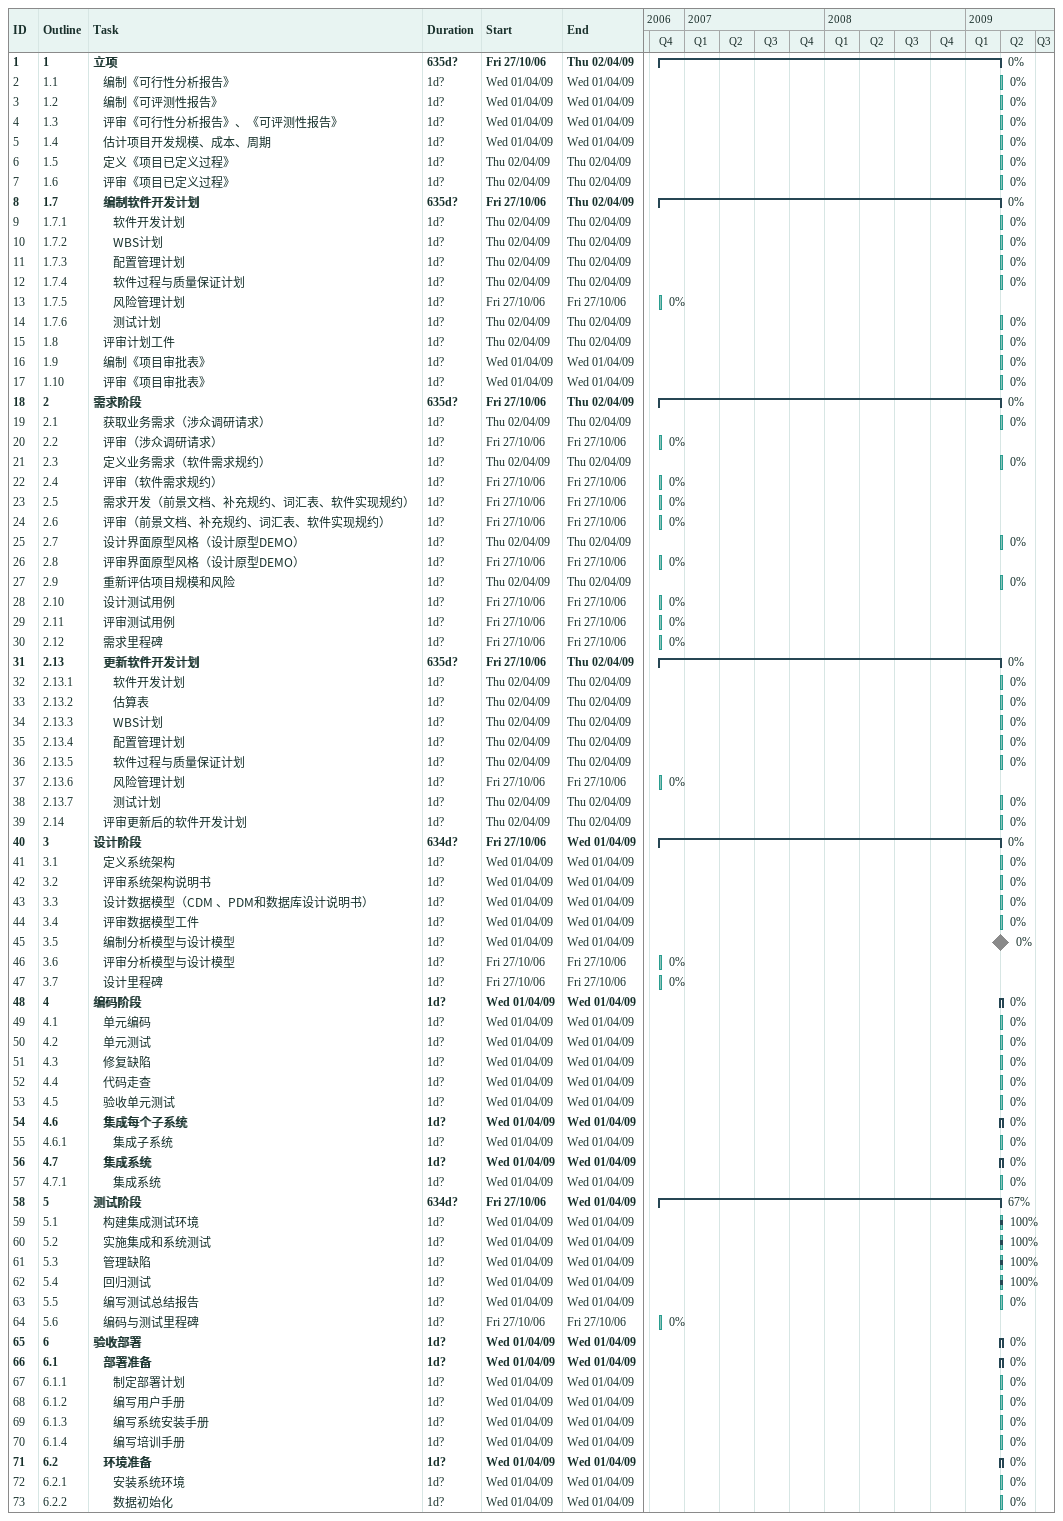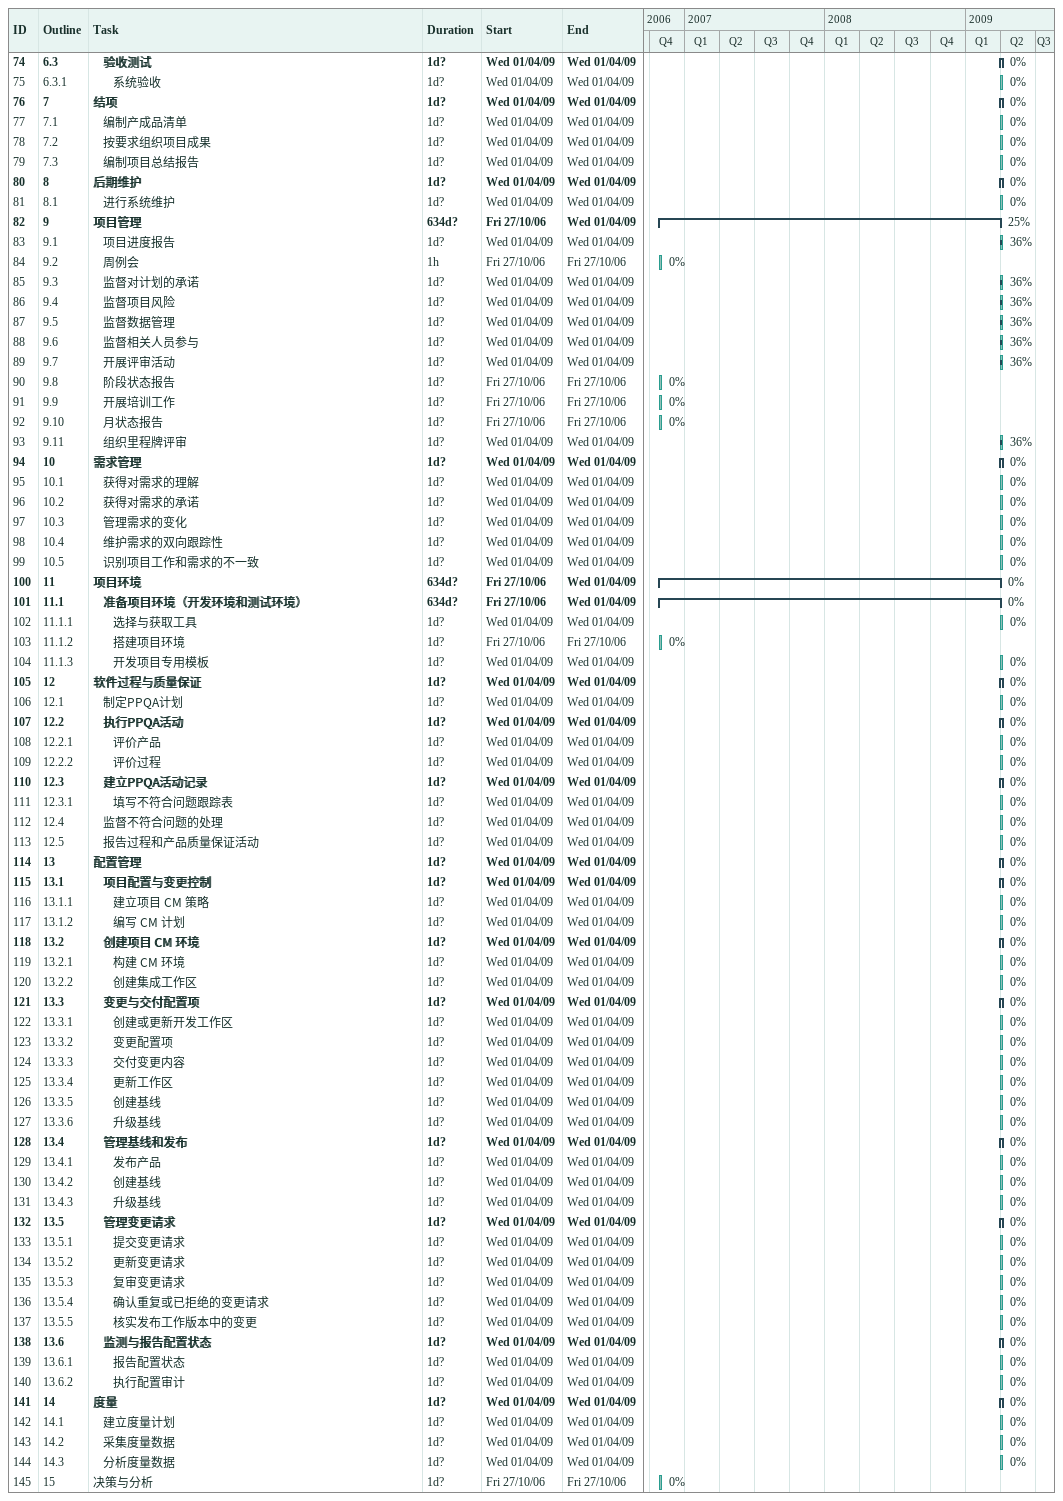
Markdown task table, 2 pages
| ID | WBS | Task | Duration | Start | Finish | % complete |
|---|---|---|---|---|---|---|
| 1 | 1 | **立项** | 635d? | 2006-10-27 | 2009-04-02 | 0 |
| 2 | 1.1 | 编制《可行性分析报告》 | 1d? | 2009-04-01 | 2009-04-01 | 0 |
| 3 | 1.2 | 编制《可评测性报告》 | 1d? | 2009-04-01 | 2009-04-01 | 0 |
| 4 | 1.3 | 评审《可行性分析报告》、《可评测性报告》 | 1d? | 2009-04-01 | 2009-04-01 | 0 |
| 5 | 1.4 | 估计项目开发规模、成本、周期 | 1d? | 2009-04-01 | 2009-04-01 | 0 |
| 6 | 1.5 | 定义《项目已定义过程》 | 1d? | 2009-04-02 | 2009-04-02 | 0 |
| 7 | 1.6 | 评审《项目已定义过程》 | 1d? | 2009-04-02 | 2009-04-02 | 0 |
| 8 | 1.7 | **编制软件开发计划** | 635d? | 2006-10-27 | 2009-04-02 | 0 |
| 9 | 1.7.1 | 软件开发计划 | 1d? | 2009-04-02 | 2009-04-02 | 0 |
| 10 | 1.7.2 | WBS计划 | 1d? | 2009-04-02 | 2009-04-02 | 0 |
| 11 | 1.7.3 | 配置管理计划 | 1d? | 2009-04-02 | 2009-04-02 | 0 |
| 12 | 1.7.4 | 软件过程与质量保证计划 | 1d? | 2009-04-02 | 2009-04-02 | 0 |
| 13 | 1.7.5 | 风险管理计划 | 1d? | 2006-10-27 | 2006-10-27 | 0 |
| 14 | 1.7.6 | 测试计划 | 1d? | 2009-04-02 | 2009-04-02 | 0 |
| 15 | 1.8 | 评审计划工件 | 1d? | 2009-04-02 | 2009-04-02 | 0 |
| 16 | 1.9 | 编制《项目审批表》 | 1d? | 2009-04-01 | 2009-04-01 | 0 |
| 17 | 1.10 | 评审《项目审批表》 | 1d? | 2009-04-01 | 2009-04-01 | 0 |
| 18 | 2 | **需求阶段** | 635d? | 2006-10-27 | 2009-04-02 | 0 |
| 19 | 2.1 | 获取业务需求（涉众调研请求） | 1d? | 2009-04-02 | 2009-04-02 | 0 |
| 20 | 2.2 | 评审（涉众调研请求） | 1d? | 2006-10-27 | 2006-10-27 | 0 |
| 21 | 2.3 | 定义业务需求（软件需求规约） | 1d? | 2009-04-02 | 2009-04-02 | 0 |
| 22 | 2.4 | 评审（软件需求规约） | 1d? | 2006-10-27 | 2006-10-27 | 0 |
| 23 | 2.5 | 需求开发（前景文档、补充规约、词汇表、软件实现规约） | 1d? | 2006-10-27 | 2006-10-27 | 0 |
| 24 | 2.6 | 评审（前景文档、补充规约、词汇表、软件实现规约） | 1d? | 2006-10-27 | 2006-10-27 | 0 |
| 25 | 2.7 | 设计界面原型风格（设计原型DEMO） | 1d? | 2009-04-02 | 2009-04-02 | 0 |
| 26 | 2.8 | 评审界面原型风格（设计原型DEMO） | 1d? | 2006-10-27 | 2006-10-27 | 0 |
| 27 | 2.9 | 重新评估项目规模和风险 | 1d? | 2009-04-02 | 2009-04-02 | 0 |
| 28 | 2.10 | 设计测试用例 | 1d? | 2006-10-27 | 2006-10-27 | 0 |
| 29 | 2.11 | 评审测试用例 | 1d? | 2006-10-27 | 2006-10-27 | 0 |
| 30 | 2.12 | 需求里程碑 | 1d? | 2006-10-27 | 2006-10-27 | 0 |
| 31 | 2.13 | **更新软件开发计划** | 635d? | 2006-10-27 | 2009-04-02 | 0 |
| 32 | 2.13.1 | 软件开发计划 | 1d? | 2009-04-02 | 2009-04-02 | 0 |
| 33 | 2.13.2 | 估算表 | 1d? | 2009-04-02 | 2009-04-02 | 0 |
| 34 | 2.13.3 | WBS计划 | 1d? | 2009-04-02 | 2009-04-02 | 0 |
| 35 | 2.13.4 | 配置管理计划 | 1d? | 2009-04-02 | 2009-04-02 | 0 |
| 36 | 2.13.5 | 软件过程与质量保证计划 | 1d? | 2009-04-02 | 2009-04-02 | 0 |
| 37 | 2.13.6 | 风险管理计划 | 1d? | 2006-10-27 | 2006-10-27 | 0 |
| 38 | 2.13.7 | 测试计划 | 1d? | 2009-04-02 | 2009-04-02 | 0 |
| 39 | 2.14 | 评审更新后的软件开发计划 | 1d? | 2009-04-02 | 2009-04-02 | 0 |
| 40 | 3 | **设计阶段** | 634d? | 2006-10-27 | 2009-04-01 | 0 |
| 41 | 3.1 | 定义系统架构 | 1d? | 2009-04-01 | 2009-04-01 | 0 |
| 42 | 3.2 | 评审系统架构说明书 | 1d? | 2009-04-01 | 2009-04-01 | 0 |
| 43 | 3.3 | 设计数据模型（CDM 、PDM和数据库设计说明书） | 1d? | 2009-04-01 | 2009-04-01 | 0 |
| 44 | 3.4 | 评审数据模型工件 | 1d? | 2009-04-01 | 2009-04-01 | 0 |
| 45 | 3.5 | 编制分析模型与设计模型 | 1d? | 2009-04-01 | 2009-04-01 | 0 |
| 46 | 3.6 | 评审分析模型与设计模型 | 1d? | 2006-10-27 | 2006-10-27 | 0 |
| 47 | 3.7 | 设计里程碑 | 1d? | 2006-10-27 | 2006-10-27 | 0 |
| 48 | 4 | **编码阶段** | 1d? | 2009-04-01 | 2009-04-01 | 0 |
| 49 | 4.1 | 单元编码 | 1d? | 2009-04-01 | 2009-04-01 | 0 |
| 50 | 4.2 | 单元测试 | 1d? | 2009-04-01 | 2009-04-01 | 0 |
| 51 | 4.3 | 修复缺陷 | 1d? | 2009-04-01 | 2009-04-01 | 0 |
| 52 | 4.4 | 代码走查 | 1d? | 2009-04-01 | 2009-04-01 | 0 |
| 53 | 4.5 | 验收单元测试 | 1d? | 2009-04-01 | 2009-04-01 | 0 |
| 54 | 4.6 | **集成每个子系统** | 1d? | 2009-04-01 | 2009-04-01 | 0 |
| 55 | 4.6.1 | 集成子系统 | 1d? | 2009-04-01 | 2009-04-01 | 0 |
| 56 | 4.7 | **集成系统** | 1d? | 2009-04-01 | 2009-04-01 | 0 |
| 57 | 4.7.1 | 集成系统 | 1d? | 2009-04-01 | 2009-04-01 | 0 |
| 58 | 5 | **测试阶段** | 634d? | 2006-10-27 | 2009-04-01 | 67 |
| 59 | 5.1 | 构建集成测试环境 | 1d? | 2009-04-01 | 2009-04-01 | 100 |
| 60 | 5.2 | 实施集成和系统测试 | 1d? | 2009-04-01 | 2009-04-01 | 100 |
| 61 | 5.3 | 管理缺陷 | 1d? | 2009-04-01 | 2009-04-01 | 100 |
| 62 | 5.4 | 回归测试 | 1d? | 2009-04-01 | 2009-04-01 | 100 |
| 63 | 5.5 | 编写测试总结报告 | 1d? | 2009-04-01 | 2009-04-01 | 0 |
| 64 | 5.6 | 编码与测试里程碑 | 1d? | 2006-10-27 | 2006-10-27 | 0 |
| 65 | 6 | **验收部署** | 1d? | 2009-04-01 | 2009-04-01 | 0 |
| 66 | 6.1 | **部署准备** | 1d? | 2009-04-01 | 2009-04-01 | 0 |
| 67 | 6.1.1 | 制定部署计划 | 1d? | 2009-04-01 | 2009-04-01 | 0 |
| 68 | 6.1.2 | 编写用户手册 | 1d? | 2009-04-01 | 2009-04-01 | 0 |
| 69 | 6.1.3 | 编写系统安装手册 | 1d? | 2009-04-01 | 2009-04-01 | 0 |
| 70 | 6.1.4 | 编写培训手册 | 1d? | 2009-04-01 | 2009-04-01 | 0 |
| 71 | 6.2 | **环境准备** | 1d? | 2009-04-01 | 2009-04-01 | 0 |
| 72 | 6.2.1 | 安装系统环境 | 1d? | 2009-04-01 | 2009-04-01 | 0 |
| 73 | 6.2.2 | 数据初始化 | 1d? | 2009-04-01 | 2009-04-01 | 0 |
| 74 | 6.3 | **验收测试** | 1d? | 2009-04-01 | 2009-04-01 | 0 |
| 75 | 6.3.1 | 系统验收 | 1d? | 2009-04-01 | 2009-04-01 | 0 |
| 76 | 7 | **结项** | 1d? | 2009-04-01 | 2009-04-01 | 0 |
| 77 | 7.1 | 编制产成品清单 | 1d? | 2009-04-01 | 2009-04-01 | 0 |
| 78 | 7.2 | 按要求组织项目成果 | 1d? | 2009-04-01 | 2009-04-01 | 0 |
| 79 | 7.3 | 编制项目总结报告 | 1d? | 2009-04-01 | 2009-04-01 | 0 |
| 80 | 8 | **后期维护** | 1d? | 2009-04-01 | 2009-04-01 | 0 |
| 81 | 8.1 | 进行系统维护 | 1d? | 2009-04-01 | 2009-04-01 | 0 |
| 82 | 9 | **项目管理** | 634d? | 2006-10-27 | 2009-04-01 | 25 |
| 83 | 9.1 | 项目进度报告 | 1d? | 2009-04-01 | 2009-04-01 | 36 |
| 84 | 9.2 | 周例会 | 1h | 2006-10-27 | 2006-10-27 | 0 |
| 85 | 9.3 | 监督对计划的承诺 | 1d? | 2009-04-01 | 2009-04-01 | 36 |
| 86 | 9.4 | 监督项目风险 | 1d? | 2009-04-01 | 2009-04-01 | 36 |
| 87 | 9.5 | 监督数据管理 | 1d? | 2009-04-01 | 2009-04-01 | 36 |
| 88 | 9.6 | 监督相关人员参与 | 1d? | 2009-04-01 | 2009-04-01 | 36 |
| 89 | 9.7 | 开展评审活动 | 1d? | 2009-04-01 | 2009-04-01 | 36 |
| 90 | 9.8 | 阶段状态报告 | 1d? | 2006-10-27 | 2006-10-27 | 0 |
| 91 | 9.9 | 开展培训工作 | 1d? | 2006-10-27 | 2006-10-27 | 0 |
| 92 | 9.10 | 月状态报告 | 1d? | 2006-10-27 | 2006-10-27 | 0 |
| 93 | 9.11 | 组织里程牌评审 | 1d? | 2009-04-01 | 2009-04-01 | 36 |
| 94 | 10 | **需求管理** | 1d? | 2009-04-01 | 2009-04-01 | 0 |
| 95 | 10.1 | 获得对需求的理解 | 1d? | 2009-04-01 | 2009-04-01 | 0 |
| 96 | 10.2 | 获得对需求的承诺 | 1d? | 2009-04-01 | 2009-04-01 | 0 |
| 97 | 10.3 | 管理需求的变化 | 1d? | 2009-04-01 | 2009-04-01 | 0 |
| 98 | 10.4 | 维护需求的双向跟踪性 | 1d? | 2009-04-01 | 2009-04-01 | 0 |
| 99 | 10.5 | 识别项目工作和需求的不一致 | 1d? | 2009-04-01 | 2009-04-01 | 0 |
| 100 | 11 | **项目环境** | 634d? | 2006-10-27 | 2009-04-01 | 0 |
| 101 | 11.1 | **准备项目环境（开发环境和测试环境）** | 634d? | 2006-10-27 | 2009-04-01 | 0 |
| 102 | 11.1.1 | 选择与获取工具 | 1d? | 2009-04-01 | 2009-04-01 | 0 |
| 103 | 11.1.2 | 搭建项目环境 | 1d? | 2006-10-27 | 2006-10-27 | 0 |
| 104 | 11.1.3 | 开发项目专用模板 | 1d? | 2009-04-01 | 2009-04-01 | 0 |
| 105 | 12 | **软件过程与质量保证** | 1d? | 2009-04-01 | 2009-04-01 | 0 |
| 106 | 12.1 | 制定PPQA计划 | 1d? | 2009-04-01 | 2009-04-01 | 0 |
| 107 | 12.2 | **执行PPQA活动** | 1d? | 2009-04-01 | 2009-04-01 | 0 |
| 108 | 12.2.1 | 评价产品 | 1d? | 2009-04-01 | 2009-04-01 | 0 |
| 109 | 12.2.2 | 评价过程 | 1d? | 2009-04-01 | 2009-04-01 | 0 |
| 110 | 12.3 | **建立PPQA活动记录** | 1d? | 2009-04-01 | 2009-04-01 | 0 |
| 111 | 12.3.1 | 填写不符合问题跟踪表 | 1d? | 2009-04-01 | 2009-04-01 | 0 |
| 112 | 12.4 | 监督不符合问题的处理 | 1d? | 2009-04-01 | 2009-04-01 | 0 |
| 113 | 12.5 | 报告过程和产品质量保证活动 | 1d? | 2009-04-01 | 2009-04-01 | 0 |
| 114 | 13 | **配置管理** | 1d? | 2009-04-01 | 2009-04-01 | 0 |
| 115 | 13.1 | **项目配置与变更控制** | 1d? | 2009-04-01 | 2009-04-01 | 0 |
| 116 | 13.1.1 | 建立项目 CM 策略 | 1d? | 2009-04-01 | 2009-04-01 | 0 |
| 117 | 13.1.2 | 编写 CM 计划 | 1d? | 2009-04-01 | 2009-04-01 | 0 |
| 118 | 13.2 | **创建项目 CM 环境** | 1d? | 2009-04-01 | 2009-04-01 | 0 |
| 119 | 13.2.1 | 构建 CM 环境 | 1d? | 2009-04-01 | 2009-04-01 | 0 |
| 120 | 13.2.2 | 创建集成工作区 | 1d? | 2009-04-01 | 2009-04-01 | 0 |
| 121 | 13.3 | **变更与交付配置项** | 1d? | 2009-04-01 | 2009-04-01 | 0 |
| 122 | 13.3.1 | 创建或更新开发工作区 | 1d? | 2009-04-01 | 2009-04-01 | 0 |
| 123 | 13.3.2 | 变更配置项 | 1d? | 2009-04-01 | 2009-04-01 | 0 |
| 124 | 13.3.3 | 交付变更内容 | 1d? | 2009-04-01 | 2009-04-01 | 0 |
| 125 | 13.3.4 | 更新工作区 | 1d? | 2009-04-01 | 2009-04-01 | 0 |
| 126 | 13.3.5 | 创建基线 | 1d? | 2009-04-01 | 2009-04-01 | 0 |
| 127 | 13.3.6 | 升级基线 | 1d? | 2009-04-01 | 2009-04-01 | 0 |
| 128 | 13.4 | **管理基线和发布** | 1d? | 2009-04-01 | 2009-04-01 | 0 |
| 129 | 13.4.1 | 发布产品 | 1d? | 2009-04-01 | 2009-04-01 | 0 |
| 130 | 13.4.2 | 创建基线 | 1d? | 2009-04-01 | 2009-04-01 | 0 |
| 131 | 13.4.3 | 升级基线 | 1d? | 2009-04-01 | 2009-04-01 | 0 |
| 132 | 13.5 | **管理变更请求** | 1d? | 2009-04-01 | 2009-04-01 | 0 |
| 133 | 13.5.1 | 提交变更请求 | 1d? | 2009-04-01 | 2009-04-01 | 0 |
| 134 | 13.5.2 | 更新变更请求 | 1d? | 2009-04-01 | 2009-04-01 | 0 |
| 135 | 13.5.3 | 复审变更请求 | 1d? | 2009-04-01 | 2009-04-01 | 0 |
| 136 | 13.5.4 | 确认重复或已拒绝的变更请求 | 1d? | 2009-04-01 | 2009-04-01 | 0 |
| 137 | 13.5.5 | 核实发布工作版本中的变更 | 1d? | 2009-04-01 | 2009-04-01 | 0 |
| 138 | 13.6 | **监测与报告配置状态** | 1d? | 2009-04-01 | 2009-04-01 | 0 |
| 139 | 13.6.1 | 报告配置状态 | 1d? | 2009-04-01 | 2009-04-01 | 0 |
| 140 | 13.6.2 | 执行配置审计 | 1d? | 2009-04-01 | 2009-04-01 | 0 |
| 141 | 14 | **度量** | 1d? | 2009-04-01 | 2009-04-01 | 0 |
| 142 | 14.1 | 建立度量计划 | 1d? | 2009-04-01 | 2009-04-01 | 0 |
| 143 | 14.2 | 采集度量数据 | 1d? | 2009-04-01 | 2009-04-01 | 0 |
| 144 | 14.3 | 分析度量数据 | 1d? | 2009-04-01 | 2009-04-01 | 0 |
| 145 | 15 | 决策与分析 | 1d? | 2006-10-27 | 2006-10-27 | 0 |
